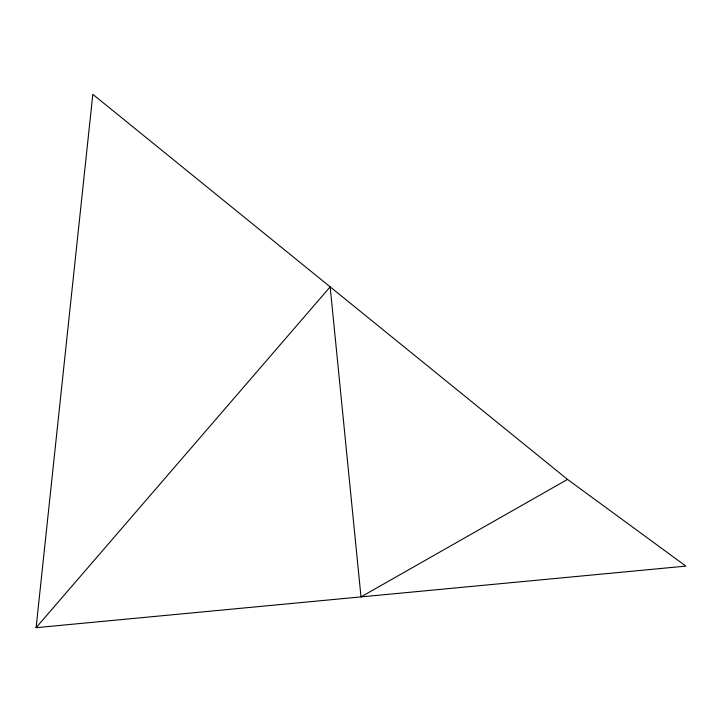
<?xml version="1.0" encoding="UTF-8"?>
<svg xmlns="http://www.w3.org/2000/svg" width="722" height="722" viewBox="0 0 722 722"><rect width="100%" height="100%" fill="white"/><g stroke="black" fill="none" stroke-linecap="round" stroke-linejoin="round"><path stroke-width="1.08" d="M36.1 627.68L92.813 94.32L567.51 479.408L685.9 566.111L36.1 627.68L330.162 286.86L361 596.895L567.51 479.408"/></g></svg>
